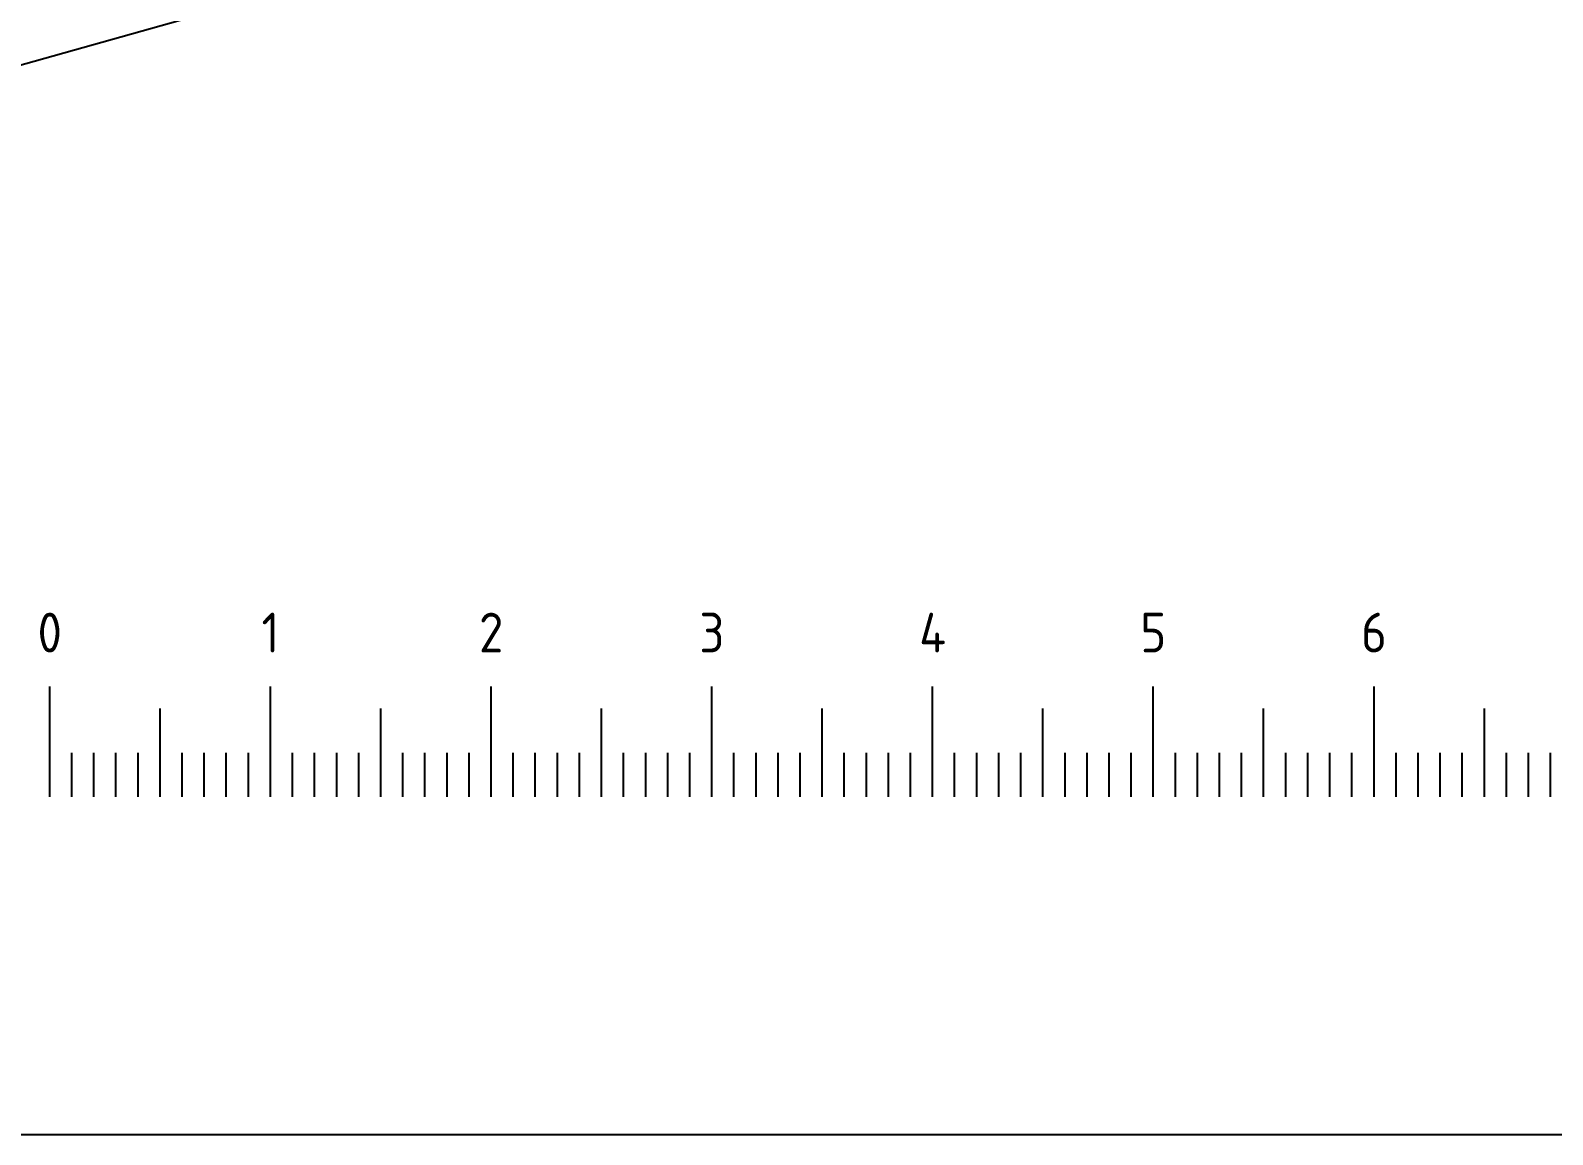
# Model space of a CAD drawing. Header units: millimetres. Extents: x -6000 to 67338, y -125 to 21000.
# Drawn here: x 15907 to 22804, y 5500 to 10500 of the extents above; entities that cross this region are included whole.
import ezdxf
from ezdxf.enums import TextEntityAlignment as Align

# ---------------------------------------------------------------- set-up
doc = ezdxf.new("R2010")
doc.units = ezdxf.units.MM
doc.header["$LTSCALE"] = 50
for name, color, linetype in [('BL$4----', 7, 'Continuous'), ('BL$6----', 7, 'Continuous'), ('Perceel', 3, 'Continuous')]:
    doc.layers.add(name, color=color, linetype=linetype)
doc.styles.add('STABICAD-018', font='ISOCP.SHX', dxfattribs={"height": 90})
doc.styles.add('STABICAD-025', font='ISOCP.SHX', dxfattribs={"height": 125})
doc.styles.add('STABICAD-035', font='ISOCP.SHX', dxfattribs={"height": 175})
doc.styles.add('STABICAD-050', font='ISOCP.SHX', dxfattribs={"height": 250})

# ---------------------------------------------------------------- blocks, each defined once
blk = doc.blocks.new('Title block')
at = {"color": 7, "linetype": 'Continuous'}
blk.add_line((-180, 55), (-10, 55), dxfattribs=at)
at = {"linetype": 'Continuous'}
for tag, height, style, p in [('DW_DISCIPLINE', 2.5, 'STABICAD-025', (-40, 52.5)), ('DW_PHASE', 2.5, 'STABICAD-025', (-40, 47.5)), ('PR_DESCRIPTION', 3.5, 'STABICAD-035', (-177.5, 45)), ('DW_TYPE', 2.5, 'STABICAD-025', (-40, 42.5)), ('DW_DATE', 2.5, 'STABICAD-025', (-40, 37.5)), ('DW_DESCRIPTION', 2.5, 'STABICAD-025', (-177.5, 33.3)), ('DW_INITIALS', 2.5, 'STABICAD-025', (-40, 32.5)), ('DW_DESCRIPTION2', 2.5, 'STABICAD-025', (-177.5, 29.2)), ('DW_SCALE', 2.5, 'STABICAD-025', (-40, 27.5)), ('DW_PAPERSIZE', 5, 'STABICAD-050', (-41.5, 15)), ('MOD_CODE_', 5, 'STABICAD-050', (-24.5, 15))]:
    blk.add_attdef(tag, text='', height=height, dxfattribs=dict(at, style=style)).set_placement(p, align=Align.MIDDLE_LEFT)
at = {"linetype": 'Continuous', "style": 'STABICAD-025'}
blk.add_attdef('DW_NAME', text='', height=2.5, dxfattribs=at).set_placement((-12.5, 3.75), align=Align.RIGHT)
blk = doc.blocks.new('ST_SCALE_BAR_100')
at = {"color": 0, "linetype": 'Continuous'}
for p, q in [((0, 0), (0, 5)), ((10, 0), (10, 5)), ((10, 0), (10, 5)), ((20, 0), (20, 5)), ((30, 0), (30, 5)), ((40, 0), (40, 5)), ((50, 0), (50, 5)), ((60, 0), (60, 5)), ((5, 0), (5, 4)), ((15, 0), (15, 4)), ((25, 0), (25, 4)), ((35, 0), (35, 4)), ((45, 0), (45, 4)), ((55, 0), (55, 4)), ((65, 0), (65, 4)), ((1, 0), (1, 2)), ((2, 0), (2, 2)), ((3, 0), (3, 2)), ((4, 0), (4, 2)), ((6, 0), (6, 2)), ((7, 0), (7, 2)), ((8, 0), (8, 2)), ((9, 0), (9, 2)), ((11, 0), (11, 2)), ((12, 0), (12, 2)), ((13, 0), (13, 2)), ((14, 0), (14, 2)), ((16, 0), (16, 2)), ((17, 0), (17, 2)), ((18, 0), (18, 2)), ((19, 0), (19, 2)), ((21, 0), (21, 2)), ((22, 0), (22, 2)), ((23, 0), (23, 2)), ((24, 0), (24, 2)), ((26, 0), (26, 2)), ((27, 0), (27, 2)), ((28, 0), (28, 2)), ((29, 0), (29, 2)), ((31, 0), (31, 2)), ((32, 0), (32, 2)), ((33, 0), (33, 2)), ((34, 0), (34, 2)), ((36, 0), (36, 2)), ((37, 0), (37, 2)), ((38, 0), (38, 2)), ((39, 0), (39, 2)), ((41, 0), (41, 2)), ((42, 0), (42, 2)), ((43, 0), (43, 2)), ((44, 0), (44, 2)), ((46, 0), (46, 2)), ((47, 0), (47, 2)), ((48, 0), (48, 2)), ((49, 0), (49, 2)), ((51, 0), (51, 2)), ((52, 0), (52, 2)), ((53, 0), (53, 2)), ((54, 0), (54, 2)), ((56, 0), (56, 2)), ((57, 0), (57, 2)), ((58, 0), (58, 2)), ((59, 0), (59, 2)), ((61, 0), (61, 2)), ((62, 0), (62, 2)), ((63, 0), (63, 2)), ((64, 0), (64, 2)), ((66, 0), (66, 2)), ((67, 0), (67, 2)), ((68, 0), (68, 2))]:
    blk.add_line(p, q, dxfattribs=at)
at = {"color": 0, "linetype": 'Continuous', "style": 'STABICAD-018'}
for s, p in [('0', (0, 6)), ('1', (10, 6)), ('2', (20, 6)), ('3', (30, 6)), ('4', (40, 6)), ('5', (50, 6)), ('6', (60, 6))]:
    blk.add_text(s, height=1.8, dxfattribs=at).set_placement(p, align=Align.BOTTOM_CENTER)

msp = doc.modelspace()

# ---------------------------------------------------------------- linework, layer by layer
at = {"layer": 'Perceel'}
msp.add_line((27010, 13470), (3010, 6737.9), dxfattribs=at)

# ---------------------------------------------------------------- block references
at = {"layer": 'BL$4----', "xscale": 100, "yscale": 100, "zscale": 100}
msp.add_blockref('Title block', (29700, 0), dxfattribs=at)
at = {"layer": 'BL$6----', "xscale": 100, "yscale": 100, "zscale": 100}
msp.add_blockref('ST_SCALE_BAR_100', (15994.5, 7029.3), dxfattribs=at)

doc.saveas('drawing.dxf')
